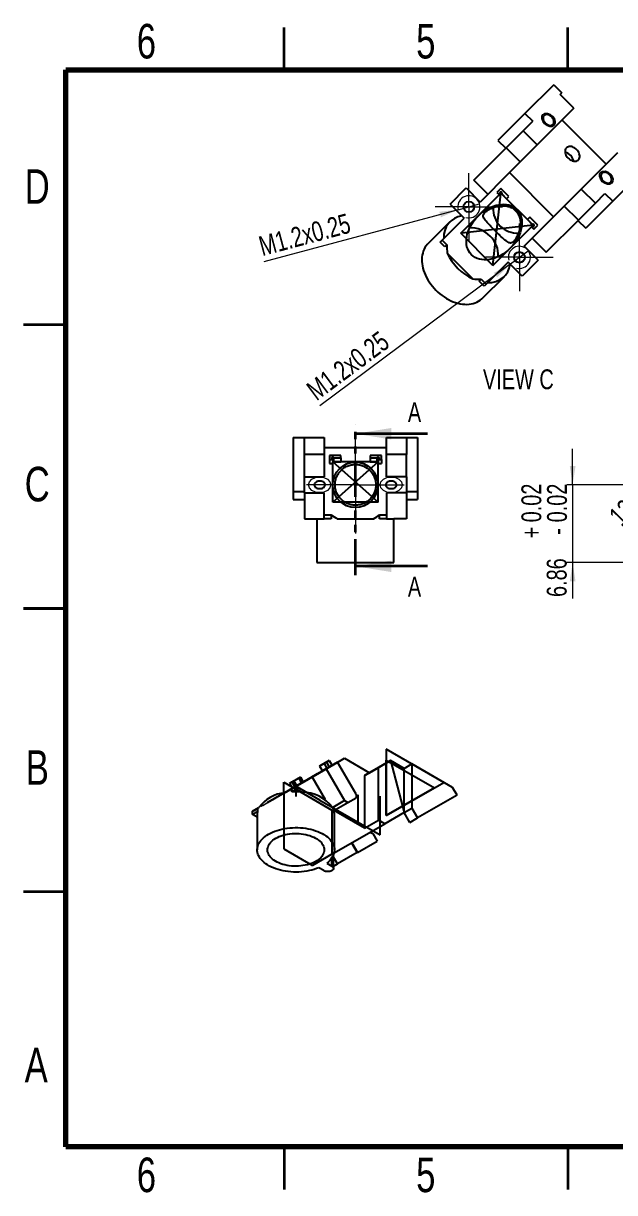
# Model space of a CAD drawing. Header units: millimetres. Extents: x 2 to 294, y 2 to 208.
# Drawn here: x 2.5 to 106.7, y 1.9 to 208.2 of the extents above; entities that cross this region are included whole.
import ezdxf

# ---------------------------------------------------------------- set-up
doc = ezdxf.new("R2010")
doc.units = ezdxf.units.MM
doc.header["$PDSIZE"] = -1
doc.linetypes.add('CENTERX2', pattern=[20.32, 12.7, -2.54, 2.54, -2.54])
doc.linetypes.add('PHANTOM', pattern=[12.7, 6.35, -1.27, 1.27, -1.27, 1.27, -1.27])
doc.styles.add('SLDTEXTSTYLE0', font='TXT', dxfattribs={"width": 0.75})
doc.dimstyles.new('SLDDIMSTYLE1', dxfattribs={"dimtxt": 3.5, "dimasz": 3.302, "dimexe": 0, "dimexo": 0.0625, "dimgap": 0.875, "dimtad": 1, "dimdec": 4, "dimlfac": 0.5, "dimzin": 12, "dimdsep": 46, "dimtxsty": 'SLDTEXTSTYLE0', "dimsah": 1, "dimcen": 0.09, "dimazin": 3, "dimtol": 1, "dimtp": 0.02, "dimtm": 0.02, "dimtfac": 1, "dimtofl": 0, "dimtmove": 0, "dimatfit": 3, "dimfxl": 0, "dimfrac": 2, "dimtolj": 1, "dimarcsym": 0})
doc.dimstyles.new('SLDDIMSTYLE2', dxfattribs={"dimtxt": 3.5, "dimasz": 3.302, "dimexe": 0, "dimexo": 0.0625, "dimgap": 0.875, "dimtad": 1, "dimlfac": 0.5, "dimrnd": 1e-09, "dimzin": 12, "dimdsep": 46, "dimtxsty": 'SLDTEXTSTYLE0', "dimsah": 1, "dimcen": 0.09, "dimadec": 0, "dimazin": 3, "dimtol": 1, "dimtp": 0.02, "dimtm": 0.02, "dimtfac": 1, "dimtmove": 0, "dimatfit": 0, "dimfxl": 0, "dimfrac": 2, "dimtolj": 1, "dimarcsym": 0})
doc.dimstyles.new('SLDDIMSTYLE4', dxfattribs={"dimtxt": 3.5, "dimasz": 3.302, "dimexe": 0, "dimexo": 0.0625, "dimgap": 0.875, "dimtad": 1, "dimlfac": 0.5, "dimrnd": 1e-09, "dimzin": 12, "dimdsep": 46, "dimtxsty": 'SLDTEXTSTYLE0', "dimblk1": 'NONE', "dimsah": 1, "dimcen": 0, "dimadec": 0, "dimazin": 3, "dimtfac": 1, "dimtmove": 0, "dimatfit": 3, "dimldrblk": 'NONE', "dimfxl": 0, "dimfrac": 2, "dimtolj": 1, "dimtzin": 12, "dimarcsym": 0})

# ---------------------------------------------------------------- blocks, each defined once
blk = doc.blocks.new('_D_1')
at = {"color": 7, "linetype": 'Continuous', "lineweight": 0}
blk.add_line((123.79, 120.8), (113.66, 120.8), dxfattribs=at)
at = {"color": 7, "linetype": 'Continuous', "lineweight": 18}
for start, end in [(45, 180), (8.1395, 45), (180, 216.8605)]:
    blk.add_arc((124.08, 120.8), 9.42, start, end, dxfattribs=at)
for points in [[(130.74, 127.45), (132.23, 124.47), (133.06, 125.05)], [(114.66, 120.8), (114.72, 117.46), (115.72, 117.63)]]:
    blk.add_solid(points, dxfattribs=at)
at = {"color": 7, "linetype": 'Continuous', "lineweight": 18, "char_height": 3.5, "attachment_point": 1, "rotation": 45.7442, "style": 'SLDTEXTSTYLE0'}
for s, insert in [('0.02°', (111.85, 134.69)), ('0.02°', (115.09, 131.53)), ('+', (109.88, 132.66)), ('-', (113.56, 129.96)), ('135°', (105.46, 121.72))]:
    blk.add_mtext(s, dxfattribs=dict(at, insert=insert))
blk = doc.blocks.new('_D_2')
at = {"color": 7, "linetype": 'Continuous', "lineweight": 0}
for p, q in [((99.33, 126.8), (99.33, 133.15)), ((129.08, 126.8), (98.33, 126.8)), ((99.33, 126.8), (99.33, 113.08)), ((122.28, 113.08), (98.33, 113.08)), ((99.33, 113.08), (99.33, 106.73))]:
    blk.add_line(p, q, dxfattribs=at)
at = {"color": 7, "linetype": 'Continuous', "lineweight": 18}
for points in [[(99.33, 126.8), (99.84, 130.1), (98.83, 130.1)], [(99.33, 113.08), (98.83, 109.78), (99.84, 109.78)]]:
    blk.add_solid(points, dxfattribs=at)
at = {"color": 7, "linetype": 'Continuous', "lineweight": 18, "char_height": 3.5, "attachment_point": 1, "rotation": 90, "style": 'SLDTEXTSTYLE0'}
for s, insert in [('0.02', (90.3, 120.18)), ('0.02', (94.82, 120.18)), ('+', (90.3, 117.35)), ('-', (94.82, 117.99)), ('6.86', (94.77, 107.01))]:
    blk.add_mtext(s, dxfattribs=dict(at, insert=insert))
blk = doc.blocks.new('SW_CENTERMARKSYMBOL_6')
at = {"color": 0, "linetype": 'Continuous', "lineweight": 18}
for p, q in [((0, 5), (0, 8.6)), ((0, 0), (0, 5)), ((-5, 0), (-8.6, 0)), ((0, 0), (-5, 0)), ((0, 0), (0, -5)), ((0, 0), (5, 0)), ((5, 0), (8.6, 0)), ((0, -5), (0, -8.6))]:
    blk.add_line(p, q, dxfattribs=at)
blk = doc.blocks.new('_D_10')
at = {"color": 7, "linetype": 'Continuous', "lineweight": 0}
for q in [(44.87, 166.15), (82.92, 176.35)]:
    blk.add_line((79.15, 175.34), q, dxfattribs=at)
at = {"color": 7, "linetype": 'Continuous', "lineweight": 18}
blk.add_solid([(79.15, 175.34), (75.83, 174.97), (76.09, 173.99)], dxfattribs=at)
at = {"color": 7, "linetype": 'Continuous', "lineweight": 18, "insert": (43.71, 170.5), "char_height": 3.5, "attachment_point": 1, "rotation": 15, "style": 'SLDTEXTSTYLE0'}
blk.add_mtext('M1.2x0.25', dxfattribs=at)
blk = doc.blocks.new('_None')
blk = doc.blocks.new('_D_11')
at = {"color": 7, "linetype": 'Continuous', "lineweight": 0}
for q in [(91.51, 168.1), (54.78, 140.71)]:
    blk.add_line((88.38, 165.77), q, dxfattribs=at)
at = {"color": 7, "linetype": 'Continuous', "lineweight": 18}
blk.add_solid([(88.38, 165.77), (85.43, 164.2), (86.04, 163.39)], dxfattribs=at)
at = {"color": 7, "linetype": 'Continuous', "lineweight": 18, "insert": (52.09, 144.32), "char_height": 3.5, "attachment_point": 1, "rotation": 36.7158, "style": 'SLDTEXTSTYLE0'}
blk.add_mtext('M1.2x0.25', dxfattribs=at)
blk = doc.blocks.new('SW_CENTERMARKSYMBOL_7')
at = {"color": 0, "linetype": 'Continuous', "lineweight": 18}
for p, q in [((0, 5), (0, 5.95)), ((0, 0), (0, 5)), ((-5, 0), (-5.95, 0)), ((0, 0), (-5, 0)), ((0, 0), (0, -5)), ((0, 0), (5, 0)), ((5, 0), (5.95, 0)), ((0, -5), (0, -5.95))]:
    blk.add_line(p, q, dxfattribs=at)
blk = doc.blocks.new('SW_CENTERMARKSYMBOL_8')
at = {"color": 0, "linetype": 'Continuous', "lineweight": 18}
for p, q in [((0, 5), (0, 5.95)), ((0, 0), (0, 5)), ((-5, 0), (-5.95, 0)), ((0, 0), (-5, 0)), ((0, 0), (0, -5)), ((0, 0), (5, 0)), ((5, 0), (5.95, 0)), ((0, -5), (0, -5.95))]:
    blk.add_line(p, q, dxfattribs=at)

msp = doc.modelspace()

# ---------------------------------------------------------------- linework, layer by layer
at = {"color": 7, "linetype": 'Continuous', "lineweight": 35}
for p, q in [((48.5, 200), (48.5, 207.5)), ((98.5, 200), (98.5, 207.5)), ((10, 155), (2.5, 155)), ((73.73643, 135.81109), (61.03643, 135.81109)), ((73.73643, 112.42698), (61.03643, 112.42698)), ((2.5, 105), (10, 105)), ((10, 105), (2.5, 105)), ((10, 55), (2.5, 55)), ((48.5, 10), (48.5, 2.5)), ((98.5, 10), (98.5, 2.5))]:
    msp.add_line(p, q, dxfattribs=at)
at = {"color": 7, "linetype": 'Continuous', "lineweight": 70}
for p, q in [((10, 10), (10, 200)), ((10, 200), (287, 200)), ((287, 10), (10, 10))]:
    msp.add_line(p, q, dxfattribs=at)
at = {"color": 7, "linetype": 'Continuous', "lineweight": 25}
for p, q in [((95.98988, 197.37291), (90.92503, 192.30805)), ((95.98988, 197.37291), (97.40409, 195.9587)), ((97.10317, 195.65777), (97.40409, 195.9587)), ((99.54269, 193.21825), (97.10317, 195.65777)), ((90.92503, 192.30805), (86.1611, 187.54412)), ((90.92503, 192.30805), (92.30388, 190.9292)), ((99.54269, 193.21825), (93.08277, 186.75834)), ((90.6079, 189.23321), (92.30388, 190.9292)), ((105.2569, 183.37612), (97.47873, 191.15429)), ((87.6079, 186.23321), (90.6079, 189.23321)), ((90.6079, 189.23321), (93.08277, 186.75834)), ((81.92592, 180.55123), (87.6079, 186.23321)), ((86.1611, 187.54412), (87.53996, 186.16527)), ((90.08277, 183.75834), (87.6079, 186.23321)), ((93.08277, 186.75834), (91.31881, 184.99438)), ((91.31881, 184.99438), (88.20079, 181.87636)), ((100.86095, 178.98016), (107.32086, 185.44008)), ((88.20079, 181.87636), (83.01501, 176.69057)), ((88.20079, 181.87636), (95.97897, 174.09818)), ((111.47552, 181.88727), (106.41067, 176.82242)), ((84.40079, 178.07636), (81.92592, 180.55123)), ((77.71171, 176.33702), (80.54013, 179.16544)), ((80.54013, 179.16544), (83.01501, 176.69057)), ((86.69223, 179.095), (85.98512, 178.3879)), ((85.98512, 178.3879), (86.40939, 177.96363)), ((86.40939, 177.96363), (86.55081, 178.10505)), ((88.10644, 177.68079), (86.69223, 179.095)), ((86.83365, 178.10505), (87.68218, 177.25652)), ((87.68218, 177.25652), (88.10644, 177.68079)), ((99.09699, 177.2162), (100.86095, 178.98016)), ((100.86095, 178.98016), (103.33582, 176.50529)), ((103.33582, 176.50529), (105.03181, 178.20127)), ((105.03181, 178.20127), (106.41067, 176.82242)), ((77.71171, 176.33702), (80.18658, 173.86214)), ((95.97897, 174.09818), (99.09699, 177.2162)), ((100.33582, 173.50529), (97.86095, 175.98016)), ((103.33582, 176.50529), (100.33582, 173.50529)), ((106.41067, 176.82242), (101.64674, 172.05849)), ((76.3079, 169.98346), (80.18658, 173.86214)), ((90.79318, 168.9124), (95.97897, 174.09818)), ((91.7834, 174.00383), (91.35914, 173.57957)), ((91.35914, 173.57957), (92.20766, 172.73104)), ((93.19761, 172.58962), (91.7834, 174.00383)), ((94.65384, 167.82331), (100.33582, 173.50529)), ((100.26788, 173.43734), (101.64674, 172.05849)), ((77.68156, 173.1956), (73.82156, 169.3356)), ((92.20766, 172.4482), (92.06624, 172.30678)), ((92.06624, 172.30678), (92.49051, 171.88251)), ((92.49051, 171.88251), (93.19761, 172.58962)), ((75.95435, 169.62991), (76.3079, 169.98346)), ((76.82472, 168.75954), (75.95435, 169.62991)), ((76.3079, 169.98346), (77.17827, 169.11309)), ((92.17897, 170.29818), (94.65384, 167.82331)), ((77.17827, 169.11309), (76.82472, 168.75954)), ((81.75262, 163.12453), (77.22714, 167.65001)), ((93.26806, 166.43752), (90.79318, 168.9124)), ((87.96476, 166.08397), (84.08608, 162.20529)), ((90.43963, 163.6091), (87.96476, 166.08397)), ((93.26806, 166.43752), (90.43963, 163.6091)), ((82.86215, 162.72211), (83.2157, 163.07566)), ((83.2157, 163.07566), (84.08608, 162.20529)), ((83.43821, 159.71894), (87.29821, 163.57894)), ((83.73252, 161.85174), (82.86215, 162.72211)), ((84.08608, 162.20529), (83.73252, 161.85174)), ((50.08643, 135.16102), (50.08643, 125.63316)), ((50.08643, 135.16102), (52.03643, 135.16102)), ((52.03643, 135.16102), (55.53643, 135.16102)), ((52.03643, 132.16102), (52.03643, 135.16102)), ((55.53643, 135.16102), (55.53643, 133.39706)), ((66.53643, 133.39706), (66.53643, 135.16102)), ((66.53643, 135.16102), (70.03643, 135.16102)), ((70.03643, 135.16102), (70.03643, 132.16102)), ((70.03643, 135.16102), (71.98643, 135.16102)), ((71.98643, 135.16102), (71.98643, 125.63316)), ((55.53643, 132.16102), (52.03643, 132.16102)), ((52.03643, 128.21127), (52.03643, 132.16102)), ((55.53643, 133.39706), (55.53643, 128.21127)), ((55.53643, 133.39706), (66.53643, 133.39706)), ((66.53643, 128.21127), (66.53643, 133.39706)), ((70.03643, 132.16102), (66.53643, 132.16102)), ((70.03643, 128.21127), (70.03643, 132.16102)), ((58.43643, 131.9592), (56.43643, 131.9592)), ((56.43643, 131.9592), (56.43643, 131.2521)), ((56.43643, 131.2521), (56.43643, 130.54499)), ((56.43643, 131.2521), (57.03643, 131.2521)), ((56.43643, 130.54499), (57.03643, 130.54499)), ((57.03643, 131.2521), (57.03643, 131.39352)), ((57.03643, 131.2521), (57.03643, 130.54499)), ((57.23643, 131.53494), (58.43643, 131.53494)), ((57.23643, 130.82783), (57.23643, 131.53494)), ((57.23643, 130.82783), (58.43643, 130.82783)), ((58.43643, 131.53494), (58.43643, 131.9592)), ((58.43643, 131.53494), (58.43643, 130.82783)), ((63.63643, 131.9592), (63.63643, 131.53494)), ((65.63643, 131.9592), (63.63643, 131.9592)), ((63.63643, 131.53494), (64.83643, 131.53494)), ((63.63643, 131.53494), (63.63643, 130.82783)), ((63.63643, 130.82783), (64.83643, 130.82783)), ((64.83643, 131.53494), (64.83643, 130.82783)), ((65.03643, 131.39352), (65.03643, 131.2521)), ((65.03643, 131.2521), (65.63643, 131.2521)), ((65.03643, 131.2521), (65.03643, 130.54499)), ((65.03643, 130.54499), (65.63643, 130.54499)), ((65.63643, 131.2521), (65.63643, 131.9592)), ((65.63643, 131.2521), (65.63643, 130.54499)), ((52.03643, 125.38284), (52.03643, 128.21127)), ((52.03643, 128.21127), (55.53643, 128.21127)), ((70.03643, 128.21127), (66.53643, 128.21127)), ((70.03643, 128.21127), (70.03643, 125.38284)), ((50.08643, 125.63316), (52.03643, 125.63316)), ((50.08643, 125.63316), (50.08643, 124.21895)), ((50.08643, 124.21895), (52.03643, 124.21895)), ((52.03643, 125.38284), (55.53643, 125.38284)), ((52.03643, 125.38284), (52.03643, 120.79706)), ((55.53643, 121.50416), (55.53643, 125.38284)), ((70.03643, 125.38284), (66.53643, 125.38284)), ((66.53643, 125.38284), (66.53643, 121.50416)), ((70.03643, 125.63316), (71.98643, 125.63316)), ((70.03643, 125.38284), (70.03643, 120.79706)), ((70.03643, 124.21895), (71.98643, 124.21895)), ((71.98643, 125.63316), (71.98643, 124.21895)), ((52.03643, 120.79706), (54.23643, 120.79706)), ((54.23643, 120.79706), (54.23643, 113.07706)), ((54.23643, 120.79706), (55.53643, 120.79706)), ((55.53643, 121.50416), (56.76732, 121.50416)), ((55.53643, 120.79706), (55.53643, 121.50416)), ((56.76732, 120.79706), (55.53643, 120.79706)), ((56.76732, 121.50416), (56.76732, 120.79706)), ((57.83643, 120.79706), (64.23643, 120.79706)), ((65.30554, 120.79706), (65.30554, 121.50416)), ((65.30554, 121.50416), (66.53643, 121.50416)), ((66.53643, 120.79706), (65.30554, 120.79706)), ((66.53643, 121.50416), (66.53643, 120.79706)), ((66.53643, 120.79706), (67.83643, 120.79706)), ((67.83643, 113.07706), (67.83643, 120.79706)), ((70.03643, 120.79706), (67.83643, 120.79706)), ((54.23643, 113.07706), (67.83643, 113.07706)), ((55.4211, 76.43021), (59.08801, 78.54775)), ((56.93477, 77.30472), (59.08801, 78.54775)), ((59.08801, 78.54775), (63.49755, 76.00218)), ((55.89597, 76.70397), (53.4211, 75.27525)), ((54.72068, 77.18088), (55.56921, 77.67072)), ((55.02068, 77.35412), (54.72068, 77.18088)), ((54.72068, 77.18088), (55.22068, 76.31485)), ((56.43489, 78.17053), (55.02068, 77.35412)), ((55.22068, 76.31485), (56.01061, 76.77087)), ((57.89597, 77.85892), (55.4211, 76.43021)), ((55.51063, 77.63687), (55.93489, 77.88179)), ((55.61063, 77.69462), (55.51063, 77.63687)), ((55.51063, 77.63687), (56.01063, 76.77084)), ((57.89597, 77.85892), (55.89597, 76.70397)), ((55.89597, 76.70397), (59.13861, 71.08755)), ((55.93489, 77.88179), (56.43489, 78.17053)), ((55.93489, 77.88179), (56.43489, 77.01577)), ((56.01063, 76.77084), (56.43489, 77.01577)), ((56.43489, 78.17053), (56.93489, 77.3045)), ((56.43489, 77.01577), (56.93489, 77.3045)), ((61.13861, 72.2425), (57.89597, 77.85892)), ((65.09841, 76.92617), (62.62354, 75.49746)), ((63.49755, 76.00218), (64.74486, 76.72247)), ((64.74486, 76.72247), (67.21973, 78.15118)), ((67.21973, 78.15118), (65.09841, 76.92617)), ((65.09841, 67.64703), (65.09841, 76.92617)), ((67.21973, 78.15118), (69.61822, 76.76657)), ((69.61822, 76.76657), (70.99707, 77.56256)), ((69.61822, 68.98668), (69.61822, 76.76657)), ((70.99707, 77.56256), (70.99707, 69.78268)), ((78.15986, 73.42757), (70.99707, 77.56256)), ((49.92951, 74.41505), (49.42951, 74.12631)), ((49.42951, 74.12631), (49.85378, 74.37124)), ((49.85378, 74.37124), (49.95378, 74.42898)), ((49.85378, 74.37124), (50.35378, 73.50521)), ((51.34372, 75.23146), (49.92951, 74.41505)), ((49.95378, 74.42898), (50.45378, 73.56296)), ((50.1952, 74.56837), (51.04372, 75.05822)), ((50.6952, 73.70235), (50.1952, 74.56837)), ((53.4211, 75.27525), (50.67846, 73.69145)), ((51.04372, 75.05822), (51.34372, 75.23146)), ((51.04372, 75.05822), (51.54372, 74.19219)), ((51.34372, 75.23146), (51.84372, 74.36543)), ((51.54372, 74.19219), (51.84372, 74.36543)), ((51.8436, 74.36565), (55.22053, 76.31511)), ((55.76535, 71.21489), (53.4211, 75.27525)), ((62.62354, 75.49746), (63.49755, 76.00218)), ((62.62354, 75.49746), (62.62354, 66.21832)), ((49.92946, 73.26038), (48.54924, 72.46333)), ((49.42951, 74.12631), (49.92951, 73.26029)), ((49.80809, 73.18899), (50.67846, 73.69145)), ((49.80809, 72.61161), (49.80809, 73.18899)), ((50.67846, 73.11407), (49.80809, 72.61161)), ((49.92951, 73.26029), (50.35378, 73.50521)), ((50.35378, 73.50521), (50.45378, 73.56296)), ((50.6951, 73.70252), (50.45369, 73.56311)), ((50.67846, 73.69145), (50.67846, 73.11407)), ((50.67846, 73.11407), (51.59356, 72.58579)), ((50.6952, 73.70235), (51.54372, 74.19219)), ((61.13861, 72.2425), (61.13861, 71.56606)), ((78.94707, 72.06408), (78.15986, 73.42757)), ((59.13861, 71.08755), (57.02795, 69.86909)), ((57.24953, 69.32067), (59.7244, 70.74938)), ((59.13861, 71.08755), (59.7244, 70.74938)), ((59.7244, 70.74938), (61.13861, 71.56606)), ((78.94707, 72.06408), (71.99707, 68.05063)), ((42.90029, 69.2012), (44.02686, 69.85177)), ((42.90029, 69.2012), (43.77066, 69.70366)), ((42.90029, 68.62382), (42.90029, 69.2012)), ((43.77066, 69.12628), (42.90029, 68.62382)), ((43.73201, 68.14367), (42.90029, 68.62382)), ((43.16805, 69.3563), (44.02721, 69.85244)), ((43.16805, 69.3563), (44.02709, 69.85221)), ((43.16805, 69.3563), (43.16825, 69.35595)), ((43.73201, 68.70836), (43.73201, 62.40467)), ((43.77066, 69.70366), (43.77066, 69.12628)), ((62.62354, 66.21832), (57.24953, 69.32067)), ((57.33201, 62.40467), (57.33201, 68.70836)), ((69.61822, 68.98668), (66.19858, 67.01192)), ((69.61822, 68.98668), (70.99707, 69.78268)), ((70.61822, 67.25463), (69.61822, 68.98668)), ((70.99707, 69.78268), (71.99707, 68.05063)), ((57.26493, 61.85464), (66.19858, 67.01192)), ((62.62354, 66.21832), (65.09841, 67.64703)), ((66.19858, 67.01192), (65.09841, 67.64703)), ((70.61822, 67.25463), (71.99707, 68.05063)), ((63.66451, 65.54904), (64.08844, 65.30431)), ((64.08844, 65.30431), (64.87565, 63.94082)), ((61.36529, 61.91368), (57.89029, 59.90696)), ((60.36585, 63.64476), (61.36529, 61.91368)), ((60.40121, 63.66517), (61.40065, 61.93409)), ((61.40065, 61.93409), (61.36529, 61.91368)), ((61.40065, 61.93409), (64.87565, 63.94082)), ((55.99517, 60.06726), (56.89597, 59.54724)), ((57.18887, 59.13904), (57.18887, 61.60344)), ((57.89029, 59.90696), (57.18887, 61.12186)), ((57.18887, 59.50203), (57.89029, 59.90696)), ((55.48176, 58.73083), (54.58096, 59.25086))]:
    msp.add_line(p, q, dxfattribs=at)
at = {"color": 7, "linetype": 'Continuous'}
for p, q in [((79.62116, 171.17541), (86.69223, 178.24647)), ((92.34908, 172.58962), (86.69223, 178.24647)), ((85.27802, 165.51855), (92.34908, 172.58962)), ((85.27802, 165.51855), (79.62116, 171.17541)), ((65.03643, 130.82783), (57.03643, 130.82783)), ((57.03643, 123.75677), (57.03643, 130.82783)), ((65.03643, 123.75677), (65.03643, 130.82783)), ((65.03643, 123.75677), (57.03643, 123.75677)), ((66.47727, 80.17179), (66.47727, 68.44303)), ((76.63413, 74.30836), (66.47727, 80.17179)), ((56.21063, 76.88634), (50.55378, 73.62071)), ((51.21063, 73.99896), (56.21063, 76.88634)), ((65.09841, 76.92617), (67.21973, 78.15118)), ((65.09841, 67.64703), (65.09841, 76.92617)), ((66.47727, 78.24152), (74.96255, 73.34307)), ((66.47727, 68.44303), (66.47727, 78.24152)), ((67.21973, 78.15118), (69.61822, 68.98668)), ((69.61822, 76.76657), (67.21973, 78.15118)), ((69.61822, 68.98668), (69.61822, 76.76657)), ((48.41069, 72.38379), (48.41069, 74.31406)), ((48.41069, 74.31406), (56.89029, 69.41889)), ((66.47727, 68.44303), (76.63413, 74.30836)), ((51.21063, 73.99896), (45.55378, 70.73333)), ((45.55378, 70.73333), (50.55378, 73.62071)), ((48.41069, 72.38379), (48.41069, 62.5853)), ((74.96255, 73.34307), (66.47727, 68.44303)), ((56.89029, 69.41889), (56.89029, 61.63901)), ((69.61822, 68.98668), (66.19858, 67.01192)), ((66.19858, 67.01192), (65.09841, 67.64703)), ((48.41069, 62.5853), (53.47065, 59.66425)), ((56.89029, 61.63901), (53.47065, 59.66425))]:
    msp.add_line(p, q, dxfattribs=at)
at = {"color": 7, "linetype": 'CENTERX2'}
for p, q in [((85.27802, 165.51855), (86.69223, 178.24647)), ((92.34908, 172.58962), (79.62116, 171.17541)), ((65.03643, 123.75677), (57.03643, 130.82783)), ((65.03643, 130.82783), (57.03643, 123.75677)), ((56.21063, 76.88634), (45.55378, 70.73333)), ((54.77465, 71.15838), (50.53201, 73.60761)), ((50.53201, 73.60761), (50.53201, 71.79489)), ((51.21063, 73.99896), (50.55378, 73.62071)), ((54.77465, 71.15838), (65.38126, 65.03532)), ((61.51255, 67.26868), (61.51255, 72.08627)), ((65.38126, 65.03532), (65.38126, 71.86484))]:
    msp.add_line(p, q, dxfattribs=at)
at = {"color": 7, "linetype": 'PHANTOM', "lineweight": 35}
for p, q in [((61.03643, 124.69859), (61.03643, 137.39859)), ((61.03643, 110.83948), (61.03643, 123.54583))]:
    msp.add_line(p, q, dxfattribs=at)
at = {"color": 8, "linetype": 'Continuous', "lineweight": 25}
msp.add_line((56.89597, 59.54724), (56.89597, 61.02158), dxfattribs=at)
at = {"color": 7, "linetype": 'Continuous', "lineweight": 18, "flags": 128}
for points in [[(94.38069, 190.46042), (94.05514, 190.89254), (93.88572, 191.36544), (93.89822, 191.80714), (94.09074, 192.15037), (94.43398, 192.34289), (94.87567, 192.35539), (95.34857, 192.18597), (95.78069, 191.86042), (96.10625, 191.4283), (96.27567, 190.95539), (96.26317, 190.5137), (96.07064, 190.17047), (95.72741, 189.97795), (95.28572, 189.96544), (94.81281, 190.13487), (94.38069, 190.46042)], [(104.56303, 180.27808), (104.23748, 180.7102), (104.06806, 181.18311), (104.08056, 181.6248), (104.27308, 181.96803), (104.61632, 182.16055), (105.05801, 182.17306), (105.53091, 182.00363), (105.96303, 181.67808), (106.28858, 181.24596), (106.45801, 180.77306), (106.4455, 180.33137), (106.25298, 179.98813), (105.90975, 179.79561), (105.46806, 179.78311), (104.99515, 179.95253), (104.56303, 180.27808)], [(54.73643, 125.4182), (53.9902, 125.52316), (53.35757, 125.82206), (52.93486, 126.26939), (52.78643, 126.79706), (52.93486, 127.32472), (53.35757, 127.77206), (53.9902, 128.07096), (54.73643, 128.17592), (55.48266, 128.07096), (56.11529, 127.77206), (56.53799, 127.32472), (56.68643, 126.79706), (56.53799, 126.26939), (56.11529, 125.82206), (55.48266, 125.52316), (54.73643, 125.4182)], [(67.33643, 125.4182), (66.5902, 125.52316), (65.95757, 125.82206), (65.53486, 126.26939), (65.38643, 126.79706), (65.53486, 127.32472), (65.95757, 127.77206), (66.5902, 128.07096), (67.33643, 128.17592), (68.08266, 128.07096), (68.71529, 127.77206), (69.13799, 127.32472), (69.28643, 126.79706), (69.13799, 126.26939), (68.71529, 125.82206), (68.08266, 125.52316), (67.33643, 125.4182)], [(54.01179, 75.61625), (53.55834, 75.3545), (53.32236, 75.21831), (53.33977, 75.22842), (53.60793, 75.3833), (54.086, 75.65935), (54.70121, 76.01457), (55.3599, 76.39486), (55.96179, 76.74233), (56.41523, 77.00409), (56.65121, 77.14028), (56.6338, 77.13016), (56.36564, 76.97529), (55.88757, 76.69923), (55.27236, 76.34402), (54.61367, 75.96373), (54.01179, 75.61625)], [(45.10224, 70.47288), (44.64879, 70.21113), (44.41281, 70.07494), (44.43023, 70.08505), (44.69838, 70.23992), (45.17646, 70.51598), (45.79167, 70.87119), (46.45036, 71.25149), (47.05224, 71.59896), (47.50569, 71.86072), (47.74167, 71.99691), (47.72426, 71.98679), (47.4561, 71.83192), (46.97802, 71.55586), (46.36281, 71.20065), (45.70412, 70.82036), (45.10224, 70.47288)]]:
    msp.add_lwpolyline(points, dxfattribs=at)
at = {"color": 7, "linetype": 'Continuous', "lineweight": 25, "flags": 128}
for points in [[(94.53069, 190.61042), (94.67412, 190.48371), (94.82989, 190.37756), (94.99329, 190.2952), (95.15934, 190.23912), (95.323, 190.21104), (95.4793, 190.21181), (95.62349, 190.2414), (95.75119, 190.29891), (95.85851, 190.3826), (95.9422, 190.48993), (95.99971, 190.61762), (96.0293, 190.76181), (96.03007, 190.91811), (96.00199, 191.08177), (95.94592, 191.24782), (95.86355, 191.41122), (95.7574, 191.567), (95.63069, 191.71042), (95.48727, 191.83713), (95.33149, 191.94328), (95.1681, 192.02564), (95.00205, 192.08172), (94.83838, 192.1098), (94.68208, 192.10903), (94.53789, 192.07944), (94.4102, 192.02193), (94.30288, 191.93824), (94.21919, 191.83091), (94.16167, 191.70322), (94.13208, 191.55903), (94.13132, 191.40273), (94.1594, 191.23907), (94.21547, 191.07301), (94.29783, 190.90962), (94.40398, 190.75384), (94.53069, 190.61042)], [(98.53988, 184.43727), (98.70634, 184.28756), (98.88584, 184.15796), (99.07436, 184.05134), (99.26769, 183.9701), (99.46152, 183.91605), (99.65152, 183.8904), (99.83344, 183.89371), (100.00322, 183.92592), (100.15706, 183.98631), (100.29153, 184.07353), (100.40362, 184.18562), (100.49084, 184.32009), (100.55123, 184.47394), (100.58344, 184.64371), (100.58676, 184.82563), (100.5611, 185.01563), (100.50705, 185.20946), (100.42581, 185.40279), (100.3192, 185.59131), (100.18959, 185.77081), (100.03988, 185.93727), (99.87342, 186.08698), (99.69393, 186.21658), (99.5054, 186.3232), (99.31207, 186.40444), (99.11824, 186.45849), (98.92824, 186.48415), (98.74632, 186.48083), (98.57655, 186.44862), (98.4227, 186.38823), (98.28823, 186.30101), (98.17614, 186.18892), (98.08892, 186.05445), (98.02853, 185.90061), (97.99632, 185.73083), (97.99301, 185.54891), (98.01866, 185.35891), (98.07271, 185.16508), (98.15395, 184.97175), (98.26057, 184.78323), (98.39018, 184.60373), (98.53988, 184.43727)], [(104.71303, 180.42808), (104.85645, 180.30137), (105.01223, 180.19522), (105.17563, 180.11286), (105.34168, 180.05679), (105.50534, 180.02871), (105.66164, 180.02947), (105.80583, 180.05906), (105.93352, 180.11657), (106.04085, 180.20026), (106.12454, 180.30759), (106.18205, 180.43528), (106.21164, 180.57947), (106.21241, 180.73577), (106.18433, 180.89943), (106.12825, 181.06549), (106.04589, 181.22888), (105.93974, 181.38466), (105.81303, 181.52808), (105.66961, 181.65479), (105.51383, 181.76094), (105.35044, 181.8433), (105.18438, 181.89938), (105.02072, 181.92746), (104.86442, 181.92669), (104.72023, 181.8971), (104.59254, 181.83959), (104.48521, 181.7559), (104.40152, 181.64858), (104.34401, 181.52088), (104.31442, 181.37669), (104.31365, 181.22039), (104.34173, 181.05673), (104.39781, 180.89068), (104.48017, 180.72728), (104.58632, 180.5715), (104.71303, 180.42808)], [(89.23988, 175.13727), (88.97112, 175.42316), (88.9457, 175.4521)], [(89.58142, 174.81992), (89.52577, 174.8685), (89.23988, 175.13727)], [(73.82156, 169.3356), (73.6927, 169.19943), (73.48134, 168.93871), (73.29492, 168.65661), (73.13436, 168.3545), (73.00044, 168.03384), (72.89379, 167.69619), (72.81494, 167.34318), (72.76427, 166.97653), (72.74203, 166.598), (72.74831, 166.20944), (72.7831, 165.81273), (72.84623, 165.40979), (72.93738, 165.00258), (73.05612, 164.59306), (73.20187, 164.18322), (73.37393, 163.77504), (73.57145, 163.37052), (73.79349, 162.9716), (74.03897, 162.58021), (74.30669, 162.19827), (74.59537, 161.82761), (74.9036, 161.47003), (75.22988, 161.12727), (75.57264, 160.80099), (75.93022, 160.49276), (76.30088, 160.20408), (76.68283, 159.93636), (77.07421, 159.69088), (77.47313, 159.46884), (77.87766, 159.27132), (78.28583, 159.09926), (78.69567, 158.95351), (79.10519, 158.83477), (79.5124, 158.74362), (79.91534, 158.68049), (80.31206, 158.6457), (80.70061, 158.63941), (81.07914, 158.66166), (81.44579, 158.71233), (81.7988, 158.79118), (82.13645, 158.89782), (82.45711, 159.03175), (82.75922, 159.19231), (83.04132, 159.37872), (83.30205, 159.59009), (83.43821, 159.71894)], [(57.23643, 131.53494), (57.22121, 131.58906), (57.17785, 131.63494), (57.11297, 131.6656), (57.03643, 131.67636), (56.95989, 131.6656), (56.89501, 131.63494), (56.85165, 131.58906), (56.83643, 131.53494), (56.85165, 131.48082), (56.89501, 131.43494), (56.95989, 131.40428), (57.03643, 131.39352)], [(64.83643, 131.53494), (64.85165, 131.58906), (64.89501, 131.63494), (64.95989, 131.6656), (65.03643, 131.67636), (65.11297, 131.6656), (65.17785, 131.63494), (65.22121, 131.58906), (65.23643, 131.53494), (65.22121, 131.48082), (65.17785, 131.43494), (65.11297, 131.40428), (65.03643, 131.39352)], [(54.73643, 126.12531), (54.91622, 126.13744), (55.08951, 126.17342), (55.25004, 126.23194), (55.392, 126.31089), (55.51028, 126.4074), (55.60058, 126.518), (55.65965, 126.63869), (55.68535, 126.76509), (55.67676, 126.89266), (55.63418, 127.01677), (55.55915, 127.13293), (55.45439, 127.23696), (55.32368, 127.32509), (55.17174, 127.39413), (55.00408, 127.4416), (54.82673, 127.46577), (54.64613, 127.46577), (54.46878, 127.4416), (54.30111, 127.39413), (54.14918, 127.32509), (54.01847, 127.23696), (53.91371, 127.13293), (53.83868, 127.01677), (53.7961, 126.89266), (53.78751, 126.76509), (53.81321, 126.63869), (53.87228, 126.518), (53.96258, 126.4074), (54.08085, 126.31089), (54.22282, 126.23194), (54.38335, 126.17342), (54.55664, 126.13744), (54.73643, 126.12531)], [(67.33643, 126.12531), (67.51622, 126.13744), (67.68951, 126.17342), (67.85004, 126.23194), (67.992, 126.31089), (68.11028, 126.4074), (68.20058, 126.518), (68.25965, 126.63869), (68.28535, 126.76509), (68.27676, 126.89266), (68.23418, 127.01677), (68.15915, 127.13293), (68.05439, 127.23696), (67.92368, 127.32509), (67.77174, 127.39413), (67.60408, 127.4416), (67.42673, 127.46577), (67.24613, 127.46577), (67.06878, 127.4416), (66.90111, 127.39413), (66.74918, 127.32509), (66.61847, 127.23696), (66.51371, 127.13293), (66.43868, 127.01677), (66.3961, 126.89266), (66.38751, 126.76509), (66.41321, 126.63869), (66.47228, 126.518), (66.56258, 126.4074), (66.68085, 126.31089), (66.82282, 126.23194), (66.98335, 126.17342), (67.15664, 126.13744), (67.33643, 126.12531)], [(54.51179, 75.90499), (54.6475, 75.98334), (54.79548, 76.06877), (54.95037, 76.15819), (55.10657, 76.24838), (55.25845, 76.33607), (55.40051, 76.41809), (55.52762, 76.49149), (55.63517, 76.5536), (55.7193, 76.60218), (55.77695, 76.63547), (55.80604, 76.65228), (55.80552, 76.652), (55.77541, 76.63463), (55.7168, 76.6008), (55.6318, 76.55174), (55.52349, 76.48921), (55.39578, 76.41549), (55.25329, 76.33323), (55.10117, 76.2454), (54.94491, 76.15519), (54.79017, 76.06585), (54.64253, 75.9806), (54.50734, 75.90254), (54.38947, 75.83448), (54.29319, 75.77889), (54.22198, 75.73776), (54.17842, 75.71259), (54.16407, 75.7043), (54.17945, 75.71316), (54.22401, 75.73888), (54.29615, 75.78051), (54.39324, 75.83656), (54.51179, 75.90499)], [(55.56921, 77.67072), (55.61824, 77.69904), (55.68134, 77.73547), (55.7489, 77.77447), (55.81063, 77.81011), (55.85714, 77.83696), (55.88134, 77.85093), (55.87955, 77.84989), (55.85205, 77.834), (55.80302, 77.80569), (55.73992, 77.76926), (55.67236, 77.73025), (55.61063, 77.69462)], [(50.1952, 74.56837), (50.2227, 74.58426), (50.22449, 74.58529), (50.20028, 74.57133), (50.15378, 74.54448), (50.09204, 74.50884), (50.02449, 74.46984), (49.96139, 74.4334), (49.91235, 74.40509), (49.88485, 74.38921), (49.88306, 74.38817), (49.90727, 74.40214), (49.95378, 74.42898)], [(50.72698, 73.72071), (50.72449, 73.71927), (50.70028, 73.7053), (50.65378, 73.67845), (50.59204, 73.64281), (50.52449, 73.60381), (50.46139, 73.56738), (50.45376, 73.56298)], [(54.58096, 59.25086), (54.19106, 59.09588), (53.78344, 58.95694), (53.36006, 58.83471), (52.92298, 58.72977), (52.4743, 58.64265), (52.01622, 58.57376), (51.55094, 58.52343), (51.08073, 58.49191), (50.60785, 58.47936), (50.13461, 58.48582), (49.6633, 58.51128), (49.19619, 58.5556), (48.73556, 58.61858), (48.28363, 58.6999), (47.8426, 58.79918), (47.4146, 58.91593), (47.00171, 59.04959), (46.60593, 59.19951), (46.22918, 59.36495), (45.87327, 59.54513), (45.53994, 59.73917), (45.23081, 59.94612), (44.94736, 60.16499), (44.69098, 60.39472), (44.46291, 60.63418), (44.26424, 60.88222), (44.09595, 61.13764), (43.95885, 61.3992), (43.8536, 61.66564), (43.78072, 61.93565), (43.74056, 62.20794), (43.7333, 62.48118), (43.759, 62.75405), (43.81752, 63.02523), (43.90857, 63.29339), (44.03172, 63.55726), (44.18638, 63.81553), (44.37179, 64.06698), (44.58704, 64.31036), (44.83111, 64.54451), (45.10281, 64.76829), (45.40081, 64.98061), (45.72369, 65.18046), (46.06986, 65.36685), (46.43766, 65.53888), (46.8253, 65.69573), (47.2309, 65.83663), (47.6525, 65.96089), (48.08805, 66.06792), (48.53545, 66.1572), (48.99253, 66.2283), (49.45706, 66.28086), (49.9268, 66.31465), (50.39948, 66.32948), (50.8728, 66.32529), (51.34446, 66.3021), (51.81219, 66.26003), (52.27372, 66.19927), (52.7268, 66.12013), (53.16925, 66.02298), (53.59892, 65.90829), (54.01373, 65.77662), (54.41166, 65.62862), (54.7908, 65.46499), (55.14929, 65.28653), (55.48541, 65.0941), (55.79752, 64.88864), (56.08412, 64.67115), (56.34381, 64.44267), (56.57534, 64.20431), (56.77758, 63.95723), (56.94955, 63.70263), (57.09042, 63.44174), (57.19951, 63.17582), (57.27629, 62.90617), (57.32039, 62.63408), (57.33159, 62.36089), (57.30984, 62.0879), (57.25524, 61.81645), (57.16806, 61.54785), (57.04872, 61.28341), (56.8978, 61.02439), (56.71604, 60.77207), (56.5043, 60.52766), (56.26362, 60.29234), (55.99517, 60.06726)], [(46.99648, 64.44569), (47.29642, 64.60526), (47.6179, 64.75018), (47.95877, 64.8795), (48.31676, 64.99235), (48.68949, 65.08798), (49.07449, 65.16575), (49.46919, 65.22514), (49.87096, 65.26577), (50.27712, 65.28735), (50.68499, 65.28976), (51.09184, 65.27296), (51.49496, 65.23707), (51.89167, 65.18234), (52.27933, 65.10912), (52.65537, 65.0179), (53.01728, 64.90929), (53.36264, 64.78401), (53.68917, 64.6429), (53.99469, 64.4869), (54.27717, 64.31703), (54.53472, 64.13445), (54.76563, 63.94035), (54.96837, 63.73603), (55.14159, 63.52285), (55.28413, 63.30222), (55.39505, 63.07563), (55.4736, 62.84457), (55.51927, 62.61058), (55.53175, 62.37523), (55.51096, 62.14007), (55.45703, 61.90666), (55.37033, 61.67658), (55.25143, 61.45134), (55.10112, 61.23244), (54.92041, 61.02134), (54.71049, 60.81945), (54.47276, 60.62811), (54.20881, 60.4486), (53.9204, 60.2821), (53.60943, 60.12972), (53.27798, 59.99248), (52.92826, 59.8713), (52.56259, 59.76698), (52.18341, 59.68021), (51.79324, 59.61157), (51.39467, 59.56151), (50.99037, 59.53038), (50.58301, 59.51838), (50.17532, 59.52558), (49.77, 59.55195), (49.36975, 59.5973), (48.97723, 59.66133), (48.59506, 59.74361), (48.22578, 59.84361), (47.87185, 59.96065), (47.53562, 60.09395), (47.21934, 60.24264), (46.9251, 60.40571), (46.65486, 60.58208), (46.41042, 60.77058), (46.19341, 60.96996), (46.00528, 61.17888), (45.84726, 61.39596), (45.72043, 61.61975), (45.62562, 61.84877), (45.56345, 62.08149), (45.53435, 62.31636), (45.53851, 62.55181), (45.57591, 62.78629), (45.64628, 63.01822), (45.74917, 63.24608), (45.88388, 63.46833), (46.04953, 63.68351), (46.24501, 63.89017), (46.46902, 64.08695), (46.72006, 64.27253), (46.99648, 64.44569)], [(56.89597, 59.54724), (57.01386, 59.46528), (57.10366, 59.37221), (57.16231, 59.27121), (57.1878, 59.1657), (57.17928, 59.05928), (57.13703, 58.95558), (57.06249, 58.85812), (56.9582, 58.77024), (56.82771, 58.69491), (56.67547, 58.6347), (56.50666, 58.59167), (56.32702, 58.56728), (56.14268, 58.56236), (55.95992, 58.57708), (55.78495, 58.61094), (55.62373, 58.66277), (55.48176, 58.73083)]]:
    msp.add_lwpolyline(points, dxfattribs=at)
at = {"color": 7, "linetype": 'Continuous', "lineweight": 25}
for centre, radius in [((81.03511, 175.84204), 0.95), ((89.94465, 166.9325), 0.95), ((61.03643, 126.79706), 4)]:
    msp.add_circle(centre, radius, dxfattribs=at)
for centre, radius, start, end in [((97.62714, 183.52453), 1.93298, 11.3459252, 78.6540748), ((86.69223, 178.24647), 0.2, 315, 225), ((89.61525, 175.51299), 4.32154, 177.6387689, 272.4125574), ((80.30182, 170.54721), 3.71025, 97.424682, 184.1767579), ((81.52752, 167.74802), 4.3629, 41.998172, 94.8921041), ((92.34908, 172.58962), 0.2, 225, 135), ((81.88436, 167.43823), 4.33046, 354.8942137, 48.2155103), ((85.64575, 171.54314), 9.27521, 204.8178537, 245.1821463), ((84.64982, 166.19921), 3.71025, 265.8232421, 352.575318), ((57.06143, 130.79248), 0.17854, 11.4217537, 98.049467), ((65.01143, 130.79248), 0.17854, 81.950533, 168.5782463), ((61.03643, 126.79706), 6.8, 231.1112697, 241.9275131), ((61.03643, 126.79706), 6.8, 298.0724869, 308.8887303), ((49.11765, 66.25834), 6.23121, 95.2072126, 144.7874109), ((50.53167, 60.90175), 11.7322, 84.8070449, 93.5359799), ((51.58507, 65.77507), 6.81073, 36.9497094, 89.9286096), ((46.01869, 68.70766), 2.28668, 169.4514763, 179.9823466), ((54.90683, 68.69326), 2.42523, 0.3567483, 29.0014547)]:
    msp.add_arc(centre, radius, start, end, dxfattribs=at)
at = {"color": 7, "linetype": 'Continuous', "lineweight": 18}
for centre in [(81.03511, 175.84204), (89.94465, 166.9325)]:
    msp.add_arc(centre, 1.95, 255, 195, dxfattribs=at)
at = {"color": 7, "linetype": 'Continuous', "lineweight": 25}
msp.add_ellipse((85.48988, 171.38727), major_axis=(-4, -4), ratio=0.707106781, dxfattribs=at)
for centre, major_axis, ratio, start_param, end_param in [((85.48988, 171.38727), (6.8, 6.8), 0.707106781, 2.462856268, 2.651635327), ((85.48988, 171.38727), (6.8, 6.8), 0.707106781, 3.63154998, 3.820329039), ((50.53201, 73.60761), (4, 2.30953), 0.000070373, 4.194338894, 8.372417825), ((50.53201, 73.60761), (6.8, 3.92619), 0.000070373, 4.416907511, 4.60568657), ((50.53201, 73.60761), (6.8, 3.92619), 0.000070373, 3.2482138, 3.436992859)]:
    msp.add_ellipse(centre, major_axis=major_axis, ratio=ratio, start_param=start_param, end_param=end_param, dxfattribs=at)
for points in [[(83.81608, 174.80463), (83.68549, 174.67405), (83.61036, 174.55851), (83.53848, 174.34503), (83.53993, 174.24786), (83.61013, 173.94772), (83.74016, 173.74382), (84.11624, 173.25242), (84.36398, 172.97036), (84.81674, 172.48284), (84.97784, 172.31343), (85.32252, 171.95747), (85.50271, 171.77451), (85.86436, 171.41273), (86.04989, 171.22991), (86.40412, 170.88665), (86.57745, 170.72169), (87.06442, 170.26906), (87.34932, 170.0186), (87.83892, 169.64271), (88.04799, 169.50938), (88.34518, 169.43793), (88.4439, 169.43549), (88.65716, 169.50557), (88.77521, 169.5823), (89.03081, 169.83619), (89.16978, 170.01492), (89.42727, 170.41242), (89.54836, 170.63368), (89.86414, 171.31617), (90.02047, 171.81333), (90.16735, 172.82345), (90.15914, 173.34884), (89.9704, 174.09707), (89.877, 174.34145), (89.63067, 174.79135), (89.47379, 175.00281), (89.11171, 175.36599), (88.90311, 175.52209), (88.45078, 175.77163), (88.21045, 175.86432), (87.70767, 175.99262), (87.4538, 176.02626), (86.9422, 176.04471), (86.68224, 176.02884), (86.17574, 175.95607), (85.92779, 175.89957), (85.44185, 175.75236), (85.20208, 175.66074), (84.74415, 175.44989), (84.52361, 175.32963), (84.12457, 175.0723), (83.94667, 174.93522), (83.81608, 174.80463)], [(57.43643, 126.79706), (57.43643, 126.53588), (57.465, 126.28433), (57.56513, 125.81313), (57.63487, 125.59732), (57.89674, 124.97985), (58.13286, 124.62326), (58.74626, 123.98437), (59.12088, 123.71053), (59.78576, 123.41256), (60.01947, 123.33439), (60.5149, 123.22602), (60.77168, 123.19771), (61.28323, 123.19643), (61.54369, 123.22406), (62.03689, 123.32968), (62.27609, 123.40855), (62.94049, 123.70361), (63.31905, 123.97863), (63.93104, 124.61186), (64.17316, 124.97592), (64.43382, 125.58601), (64.50536, 125.80483), (64.6066, 126.27564), (64.63582, 126.53258), (64.63702, 127.04457), (64.60891, 127.3023), (64.50991, 127.77318), (64.43908, 127.99343), (64.17977, 128.60723), (63.93877, 128.97207), (63.32837, 129.60798), (62.95105, 129.88389), (62.28852, 130.18097), (62.04967, 130.2607), (61.55736, 130.36807), (61.2969, 130.39677), (60.78407, 130.39734), (60.52618, 130.36974), (60.02989, 130.26279), (59.79441, 130.18484), (59.34817, 129.98601), (59.14487, 129.86865), (58.77006, 129.60353), (58.59747, 129.45418), (58.29078, 129.13591), (58.1554, 128.96654), (57.91588, 128.60514), (57.81112, 128.41172), (57.63641, 128.00108), (57.5655, 127.78221), (57.4653, 127.31173), (57.43643, 127.05823), (57.43643, 126.79706)]]:
    msp.add_open_spline(points, degree=3, knots=[0, 0, 0, 0, 0.03125, 0.03125, 0.0625, 0.0625, 0.125, 0.125, 0.1875, 0.1875, 0.21875, 0.21875, 0.25, 0.25, 0.28125, 0.28125, 0.3125, 0.3125, 0.375, 0.375, 0.4375, 0.4375, 0.46875, 0.46875, 0.5, 0.5, 0.53125, 0.53125, 0.5625, 0.5625, 0.625, 0.625, 0.6875, 0.6875, 0.71875, 0.71875, 0.75, 0.75, 0.78125, 0.78125, 0.8125, 0.8125, 0.84375, 0.84375, 0.875, 0.875, 0.90625, 0.90625, 0.9375, 0.9375, 0.96875, 0.96875, 1, 1, 1, 1], dxfattribs=at)
at = {"color": 7, "linetype": 'Continuous'}
for p in [(85.98512, 171.88251), (61.03643, 127.2923), (50.8822, 73.80983)]:
    msp.add_point(p, dxfattribs=at)
at = {"color": 7, "linetype": 'Continuous', "lineweight": 35}
for points in [[(61.03643, 135.81109), (67.38643, 134.79509), (67.38643, 136.82709)], [(61.03643, 112.42698), (67.38643, 111.41098), (67.38643, 113.44298)]]:
    msp.add_solid(points, dxfattribs=at)

# ---------------------------------------------------------------- block references
at = {"color": 7, "linetype": 'Continuous', "lineweight": 0}
for name, p in [('SW_CENTERMARKSYMBOL_8', (81.03511, 175.84204)), ('SW_CENTERMARKSYMBOL_7', (89.94465, 166.9325)), ('SW_CENTERMARKSYMBOL_6', (61.03643, 126.79706))]:
    msp.add_blockref(name, p, dxfattribs=at)

# ---------------------------------------------------------------- texts
at = {"color": 7, "linetype": 'Continuous', "lineweight": 0, "attachment_point": 2, "style": 'SLDTEXTSTYLE0'}
for s, insert, char_height in [('6', (24.18862, 208.11369), 6.096), ('5', (73.43862, 208.11369), 6.096), ('D', (4.93015, 182.47569), 6.096), ('VIEW C', (89.76204, 147.16598), 3.5), ('C', (4.9365, 129.97569), 6.096), ('B', (4.95343, 79.97569), 6.096), ('A', (4.75658, 27.47569), 6.096), ('6', (24.18862, 8.11369), 6.096), ('5', (73.43862, 8.11369), 6.096)]:
    msp.add_mtext(s, dxfattribs=dict(at, insert=insert, char_height=char_height))
at = {"color": 7, "linetype": 'Continuous', "char_height": 3.5, "attachment_point": 1, "style": 'SLDTEXTSTYLE0'}
for insert in [(70.28527, 141.37005), (70.28527, 110.57585)]:
    msp.add_mtext('A', dxfattribs=dict(at, insert=insert))

# ---------------------------------------------------------------- dimensions: what is measured, and where the dimension line sits
at = {"color": 7, "linetype": 'Continuous', "lineweight": 18}
for p1, p2, picture, middle in [((82.91866, 176.34674), (79.15155, 175.33735), '_D_10', (55.3778, 168.96719)), ((91.5078, 168.0983), (88.38151, 165.7667), '_D_11', (63.52257, 147.22677))]:
    dim = msp.add_diameter_dim_2p(p1=p1, p2=p2, text='M1.2x0.25', dimstyle='SLDDIMSTYLE4', override={"dimpost": '<>'}, dxfattribs=at)
    dim.commit()
    dim.dimension.update_dxf_attribs({"geometry": picture, "text_midpoint": middle, "dimtype": 163})
dim = msp.add_angular_dim_2l(base=(120.47703, 129.49562), line1=((136.68009, 133.39706), (124.08009, 120.79706)), line2=((124.7872, 120.79706), (143.23596, 120.79706)), dimstyle='SLDDIMSTYLE1', dxfattribs=at)
dim.commit()
dim.dimension.update_dxf_attribs({"geometry": '_D_1', "text_midpoint": (117.33659, 127.36761), "dimtype": 162})
dim = msp.add_linear_dim(base=(99.33385, 113.07706), p1=(130.08009, 126.79706), p2=(123.28009, 113.07706), angle=90, dimstyle='SLDDIMSTYLE2', dxfattribs=at)
dim.commit()
dim.dimension.update_dxf_attribs({"geometry": '_D_2', "text_midpoint": (99.33385, 118.12296), "dimtype": 160})

doc.saveas('drawing.dxf')
